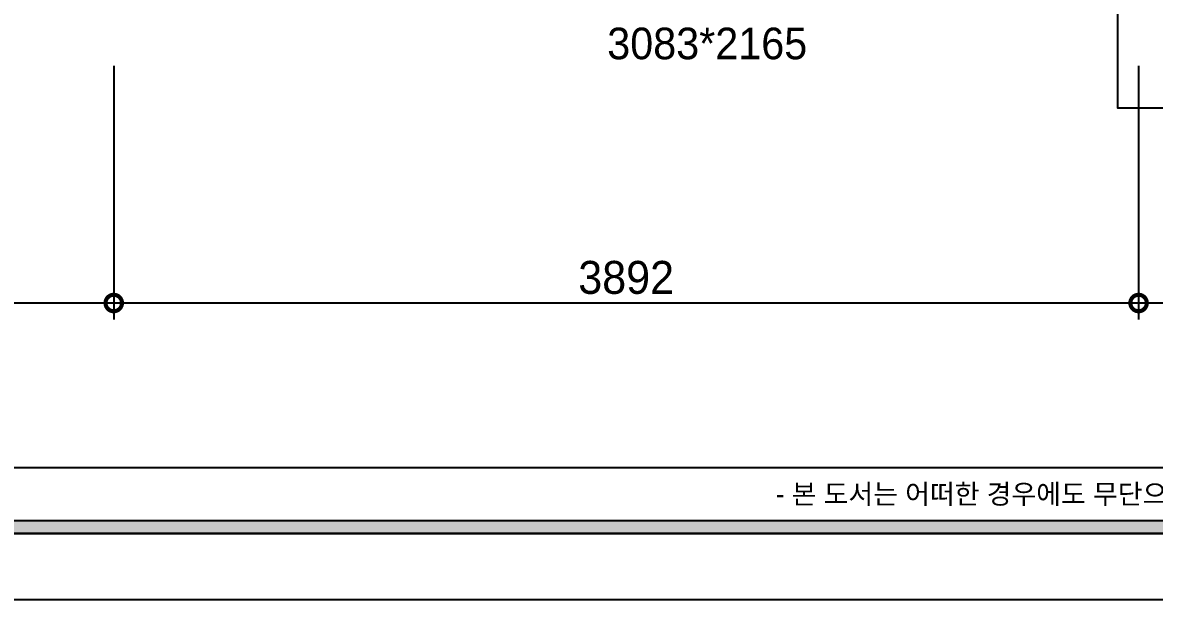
# Model space of a CAD drawing. Header units: inches. Extents: x 15866 to 103813, y -56635 to -28561.
# Drawn here: x 41068 to 45366, y -43911 to -41722 of the extents above; entities that cross this region are included whole.
import ezdxf
from ezdxf.enums import TextEntityAlignment as Align

# ---------------------------------------------------------------- set-up
doc = ezdxf.new("R2010")
doc.units = ezdxf.units.IN
doc.header["$LTSCALE"] = 50
doc.header["$MEASUREMENT"] = 0
for name, color, linetype in [('04-WIN', 4, 'Continuous'), ('07-DIM WAL', 5, 'Continuous'), ('2-con', 2, 'Continuous'), ('F-SYM', 7, 'Continuous'), ('FORM(YOURNAME)-11', 1, 'Continuous')]:
    doc.layers.add(name, color=color, linetype=linetype)
doc.styles.add('YOURNAME', font='HY울릉도M.TTF')
doc.styles.add('스타일1', font='HY울릉도M.TTF')
doc.styles.add('코레일둥고', font='Korail_Round_Gothic_Medium.ttf')
doc.dimstyles.new('50', dxfattribs={"dimscale": 50, "dimtxt": 2.5, "dimasz": 2.5, "dimexe": 1.25, "dimexo": 2, "dimtad": 1, "dimdec": 0, "dimtxsty": '스타일1', "dimblk": 'DOTSMALL', "dimcen": 2.5, "dimclrd": 1, "dimclre": 1, "dimclrt": 2, "dimadec": 0, "dimazin": 0, "dimtfac": 1, "dimtdec": 0, "dimtix": 1, "dimtmove": 0, "dimatfit": 3, "dimldrblk": 'DOTSMALL', "dimfxl": 1.25, "dimarcsym": 0})

# ---------------------------------------------------------------- blocks, each defined once
blk = doc.blocks.new('FORM-PLAN')
at = {"layer": 'FORM(YOURNAME)-11'}
h = blk.add_hatch(color=256, dxfattribs=at)
h.dxf.hatch_style = 1
h.paths.add_polyline_path([(-71444, 55115), (10556, 55115), (10556, 54915), (-71444, 54915)])
h.paths.add_polyline_path([(-71444, -2085), (10556, -2085), (10556, -2285), (-71444, -2285)])
at = {"layer": 'Defpoints', "color": 158}
blk.add_line((1346, -1285), (-71444, -1285), dxfattribs=at)
for points in [[(-71444, -2285), (10556, -2285), (10556, 55115), (-71444, 55115)], [(-69444, 53115), (-64, 53115), (-64, 1215), (-69444, 1215)]]:
    blk.add_lwpolyline(points, close=True, dxfattribs=at)
at = {"layer": 'FORM(YOURNAME)-11', "color": 250}
blk.add_lwpolyline([(-72444, -3285), (11556, -3285), (11556, 56115), (-72444, 56115)], close=True, dxfattribs=at)
at = {"layer": 'FORM(YOURNAME)-11'}
blk.add_lwpolyline([(-71444, -2085), (10556, -2085), (10556, -2285), (-71444, -2285)], close=True, dxfattribs=at)
at = {"layer": 'FORM(YOURNAME)-11', "color": 1, "style": 'YOURNAME'}
blk.add_text("- 본 도서는 어떠한 경우에도 무단으로 도용할 수 없으며 도용시 '지적재산권' 보호에 관한 법률에 의거, 법적 분쟁이 발생합니다.  또한 본 도서에 관한 모든 저작권은 당사에 있습니다. -", height=300, dxfattribs=at).set_placement((-32990, -1685), align=Align.MIDDLE_CENTER)
at = {"layer": 'FORM(YOURNAME)-11', "color": 3, "style": 'YOURNAME'}
for tag, height, p in [('1', 450, (9905, 18188)), ('2', 450, (9905, 17544)), ('3', 450, (9905, 16257)), ('4', 450, (9905, 14326)), ('5', 515, (9905, 12009)), ('6', 515, (9905, 9757)), ('7', 515, (9905, 7504)), ('8', 515, (9905, 5252)), ('9', 515, (9905, 2999)), ('10', 515, (5655, 811)), ('11', 515, (9905, 747)), ('12', 515, (5655, -1441)), ('13', 515, (9905, -1441))]:
    blk.add_attdef(tag, text='', height=height, dxfattribs=at).set_placement(p, align=Align.MIDDLE_RIGHT)
blk = doc.blocks.new('_DOTSMALL')
at = {"color": 0, "linetype": 'ByBlock', "const_width": 0.5}
blk.add_lwpolyline([(-0.0625, 0, 1), (0.0625, 0, 1)], format="xyb", close=True, dxfattribs=at)
blk = doc.blocks.new('*D76')
at = {"layer": '07-DIM WAL', "color": 1, "lineweight": -2, "transparency": 16777216}
for p, q in [((41414, -41886.1), (41414, -42848.6)), ((45306, -41886.1), (45306, -42848.6)), ((45306, -42786.1), (41414, -42786.1))]:
    blk.add_line(p, q, dxfattribs=at)
at = {"layer": 'Defpoints', "color": 0, "transparency": 16777216}
for p in [(41414, -41786.1), (45306, -41786.1), (41414, -42786.1)]:
    blk.add_point(p, dxfattribs=at)
at = {"layer": '07-DIM WAL', "color": 1, "lineweight": -2, "transparency": 16777216, "xscale": 125, "yscale": 125, "zscale": 125, "rotation": 180}
blk.add_blockref('_DOTSMALL', (41414, -42786.1), dxfattribs=at)
at = {"layer": '07-DIM WAL', "color": 1, "lineweight": -2, "transparency": 16777216, "xscale": 125, "yscale": 125, "zscale": 125}
blk.add_blockref('_DOTSMALL', (45306, -42786.1), dxfattribs=at)
at = {"layer": '07-DIM WAL', "color": 2, "transparency": 16777216, "insert": (43360, -42689.7), "char_height": 125, "attachment_point": 5, "style": '스타일1'}
blk.add_mtext('3892', dxfattribs=at)
blk = doc.blocks.new('vudausewh')
at = {"layer": '2-con'}
blk.add_lwpolyline([(23926, -41474.6), (23726, -41474.6), (23726, -42044.6), (23926, -42044.6)], close=True, dxfattribs=at)
at = {"layer": '04-WIN', "style": '코레일둥고'}
blk.add_text('3083*2165', height=120, dxfattribs=at).set_placement((21788.1, -41860.7))
blk = doc.blocks.new('cjswjdej')
blk.add_blockref('vudausewh', (21500, 0))

msp = doc.modelspace()

# ---------------------------------------------------------------- block references
msp.add_blockref('cjswjdej', (0, 0))
at = {"layer": 'F-SYM', "xscale": 0.2500000000000001, "yscale": 0.2500000000000001, "zscale": 0.2500000000000001}
msp.add_blockref('FORM-PLAN', (55977.5, -43089.9), dxfattribs=at)

# ---------------------------------------------------------------- dimensions: what is measured, and where the dimension line sits
at = {"layer": '07-DIM WAL'}
dim = msp.add_linear_dim(base=(41414, -42786.1), p1=(45306, -41786.1), p2=(41414, -41786.1), angle=180, dimstyle='50', dxfattribs=at)
dim.commit()
dim.dimension.update_dxf_attribs({"geometry": '*D76', "text_midpoint": (43360, -42689.7)})

doc.saveas('drawing.dxf')
